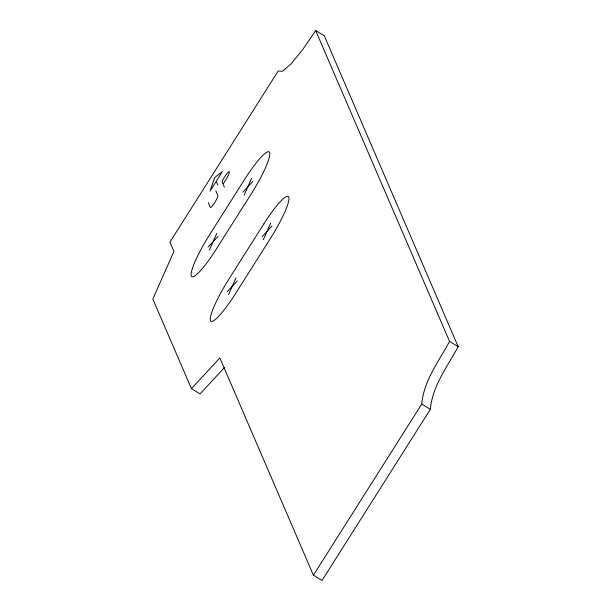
<?xml version="1.0" encoding="UTF-8"?>
<svg xmlns="http://www.w3.org/2000/svg" width="611" height="611" viewBox="0 0 611 611"><rect width="100%" height="100%" fill="white"/><g stroke="black" fill="none" stroke-linecap="round" stroke-linejoin="round"><path stroke-width="0.92" d="M315.673 30.55L324.296 35.789L458.174 346.651C447.443 366.531 432.283 386.152 430.373 409.294L322.028 580.45L313.405 575.211L421.743 404.054C423.66 380.913 438.82 361.292 449.551 341.412L315.673 30.55L302.827 49.415L291.21 63.704L282.588 71.258L278.272 70.914L169.927 242.078L173.959 251.427L152.826 299.031L191.419 388.657L200.049 393.889L224.596 367.394M209.359 250.09L216.768 233.387M244.133 195.153L251.541 178.45M228.537 294.639L235.953 277.936M263.318 239.703L270.726 223M215.805 181.963L210.085 190.999L214.667 177.633L222.396 171.554L216.241 181.276L217.867 185.057M223.519 183.43L225.765 179.894A7.882 1.275 -58.7 0 0 229.339 171.844A7.882 1.275 -58.7 0 0 224.527 177.03L223.893 178.038A3.834 0.619 -58.7 0 0 222.152 181.956L224.413 187.195M242.85 192.19L252.824 181.421M208.076 247.127L218.051 236.358M262.035 236.732L272.01 225.971M227.261 291.668L237.236 280.907M191.419 388.657L219.845 357.977L313.405 575.211M449.551 341.412L458.174 346.651M421.743 404.054L430.373 409.294M215.813 190.8L217.844 195.52A7.072 1.146 -58.7 0 1 214.644 202.737A7.072 1.146 -58.7 0 1 210.329 207.396L208.298 202.676M244.637 179.382L209.863 234.319A40.899 6.629 -58.7 0 0 191.327 276.073A40.899 6.629 -58.7 0 0 216.263 249.166L251.037 194.229A40.899 6.629 -58.7 0 0 269.573 152.467A40.899 6.629 -58.7 0 0 244.637 179.382M263.822 223.924L229.049 278.86A40.899 6.629 -58.7 0 0 210.512 320.622A40.899 6.629 -58.7 0 0 235.449 293.715L270.222 238.779A40.899 6.629 -58.7 0 0 288.759 197.017A40.899 6.629 -58.7 0 0 263.822 223.924"/></g></svg>
